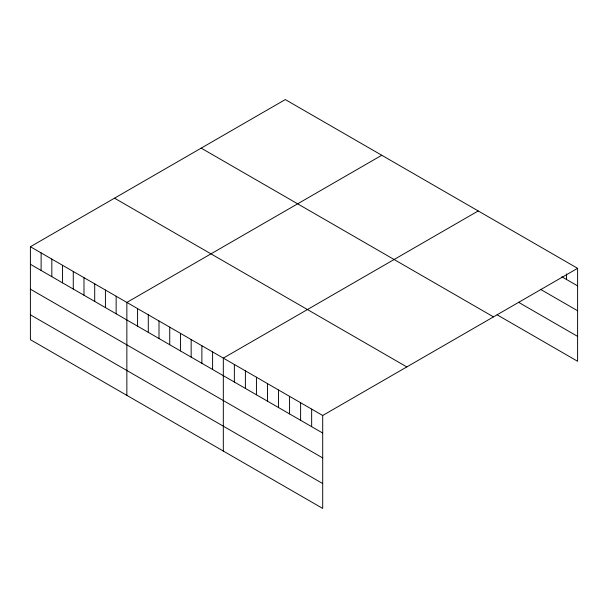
<?xml version="1.0" encoding="UTF-8"?>
<svg xmlns="http://www.w3.org/2000/svg" width="608" height="608" viewBox="0 0 608 608"><rect width="100%" height="100%" fill="white"/><g stroke="black" fill="none" stroke-linecap="round" stroke-linejoin="round"><path stroke-width="0.91" d="M30.4 246.734L322.696 415.484L322.696 508.432L30.4 339.682L30.4 246.734L285.304 99.568L577.6 268.318L577.6 361.266L497.146 314.822M381.763 155.253L126.859 302.419L126.859 395.367M478.222 210.946L223.318 358.112L223.318 451.06M322.696 415.484L577.6 268.318M561.822 276.769L577.6 285.882M540.527 289.355L577.6 310.756M518.442 302.237L577.6 336.391M201.187 148.132L493.483 316.882M114.517 198.17L406.813 366.92M30.4 264.29L322.696 433.048M30.4 289.172L322.696 457.923M30.4 314.8L322.696 483.558M566.557 273.957L566.557 279.505M311.653 409.116L311.653 426.672M300.61 402.739L300.61 420.295M289.568 396.363L289.568 413.919M278.525 389.986L278.525 407.55M267.482 383.61L267.482 401.174M256.439 377.234L256.439 394.797M245.396 370.857L245.396 388.421M234.361 364.488L234.361 382.044M212.595 351.926L212.595 369.482M201.879 345.732L201.879 363.295M191.163 339.545L191.163 357.109M180.447 333.359L180.447 350.922M169.731 327.172L169.731 344.728M159.007 320.986L159.007 338.542M148.291 314.8L148.291 332.356M137.575 308.606L137.575 326.169M116.143 296.233L116.143 313.796M105.42 290.046L105.42 307.602M94.704 283.86L94.704 301.416M83.988 277.674L83.988 295.23M73.272 271.48L73.272 289.043M62.556 265.293L62.556 282.857M51.832 259.107L51.832 276.67M41.116 252.92L41.116 270.476"/></g></svg>
